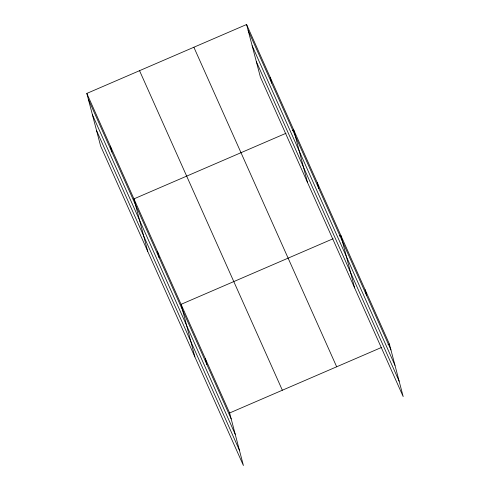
<?xml version="1.0" encoding="UTF-8"?>
<svg xmlns="http://www.w3.org/2000/svg" width="490" height="490" viewBox="0 0 490 490"><rect width="100%" height="100%" fill="white"/><g stroke="black" fill="none" stroke-linecap="round" stroke-linejoin="round"><path stroke-width="0.73" d="M86.822 93.425L229.626 412.972L243.407 465.5L100.603 145.953L86.822 93.425L246.593 24.5L389.397 344.047L403.178 396.575L260.374 77.028L246.593 24.5M285.989 133.286L133.948 198.873L147.729 251.407M292.316 130.554L293.718 129.948L307.5 182.482M333.114 238.734L181.073 304.327L194.855 356.855M339.441 236.009L340.844 235.402L354.625 287.93M229.626 412.972L381.667 347.379M387.994 344.654L389.397 344.047M248.142 30.392L390.947 349.94M252.179 45.784L394.983 365.332M256.337 61.642L399.142 381.183M193.869 47.242L336.673 366.79M139.546 70.683L282.35 390.224M88.365 99.317L231.17 418.864M92.408 114.709L235.212 434.256M96.567 130.567L239.371 450.108M365.124 289.725L366.667 295.617M317.281 182.678L318.831 188.57M270.155 77.224L271.705 83.122M205.347 358.649L206.896 364.542M157.511 251.603L159.054 257.495M110.385 146.149L111.928 152.047"/></g></svg>
